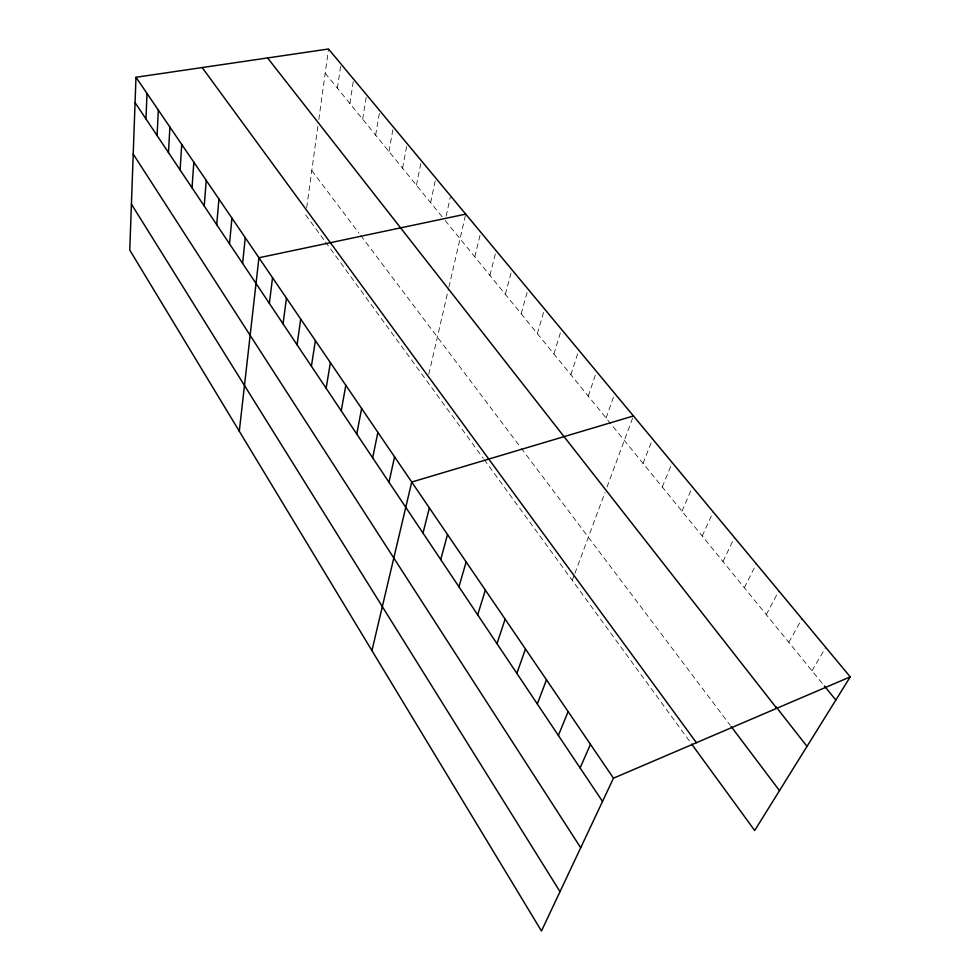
<?xml version="1.0" encoding="UTF-8"?>
<svg xmlns="http://www.w3.org/2000/svg" width="980" height="980" viewBox="0 0 980 980"><rect width="100%" height="100%" fill="white"/><g stroke="black" fill="none" stroke-linecap="round" stroke-linejoin="round"><path stroke-width="0.73" stroke-dasharray="4.9 3.68" d="M306.691 207.625L317.998 125.44M318.819 119.548L328.521 49M337.414 88.212L340.942 63.945M349.885 103.525L353.4 80.642M362.637 119.18L366.581 94.803M375.646 135.154L379.811 110.728M388.95 151.484L393.348 127.02M402.547 168.168L407.178 143.668M416.451 185.232L421.327 160.683M430.649 202.676L435.794 178.091M446.145 216.176L450.273 197.36M428.824 374.152L448.546 288.647M448.889 287.165L465.733 214.13M474.81 256.882L480.776 232.236M489.914 275.417L496.162 250.757M505.349 294.368L511.915 269.721M521.164 313.772L528.036 289.125M537.346 333.641L544.549 308.994M553.908 353.976L561.466 329.341M570.875 374.801L578.8 350.203M588.257 396.141L596.551 371.579M606.081 418.007L614.766 393.495M572.283 580.393L574.378 574.758M574.905 573.349L605.003 492.413M607 487.036L633.435 415.961M643.064 463.418L652.594 439.016M662.272 486.999L672.255 462.67M681.994 511.193L692.431 486.962M702.219 536.036L713.158 511.903M722.995 561.54L734.449 537.518M744.335 587.731L756.327 563.855M766.262 614.644L778.818 590.916M788.802 642.317L801.946 618.76M811.991 670.773L825.748 647.4M325.188 73.206L442.458 217.168M445.19 220.512L823.433 684.824M311.787 170.581L358.962 233.105M360.738 235.457L520.319 447.015M521.213 448.203L730.247 725.323M305.699 214.877L324.625 240.823M325.495 242.023L483.287 458.371M484.181 459.596L690.753 742.828"/><path stroke-width="1.47" d="M135.975 77.273L129.764 250.084L541.462 931L613.492 778.181L850.236 676.874L328.521 49L135.975 77.273L613.492 778.181M145.947 118.899L147.025 93.504M157.082 135.546L158.331 110.091M168.474 152.562L169.895 127.069M180.112 169.981L181.717 144.44M192.031 187.793L193.832 162.214M204.232 206.033L206.229 180.406M216.715 224.69L218.932 199.05M229.504 243.812L231.942 218.148M242.599 263.387L245.27 237.711M239.292 431.237L258.928 257.764L465.733 214.13M269.365 303.396L272.526 277.707M283.036 323.841L286.454 298.153M297.05 344.788L300.725 319.113M311.407 366.251L315.376 340.611M326.132 388.276L330.395 362.661M341.248 410.853L345.805 385.287M356.745 434.03L361.632 408.513M372.657 457.807L377.888 432.364M388.987 482.234L394.573 456.864M371.935 650.622L411.735 482.038L633.435 415.961M423.005 533.083L429.363 507.922M440.731 559.58L447.493 534.541M458.946 586.812L466.149 561.92M477.689 614.84L485.357 590.107M496.983 643.676L505.129 619.127M516.84 673.37L525.488 649.03M537.297 703.946L546.485 679.826M558.38 735.453L568.118 711.603M580.111 767.94L590.45 744.359M850.236 676.874L754.698 830.513L691.647 744.065M824.388 685.988L835.83 700.039M776.209 707.045L807.018 746.38M267.577 57.955L776.76 708.32M731.129 726.499L779.504 790.627M202.162 67.559L696.413 742.693M135.056 102.618L602.516 801.444M133.207 154.056L580.699 847.749M131.418 204.122L560.009 891.653"/></g></svg>
